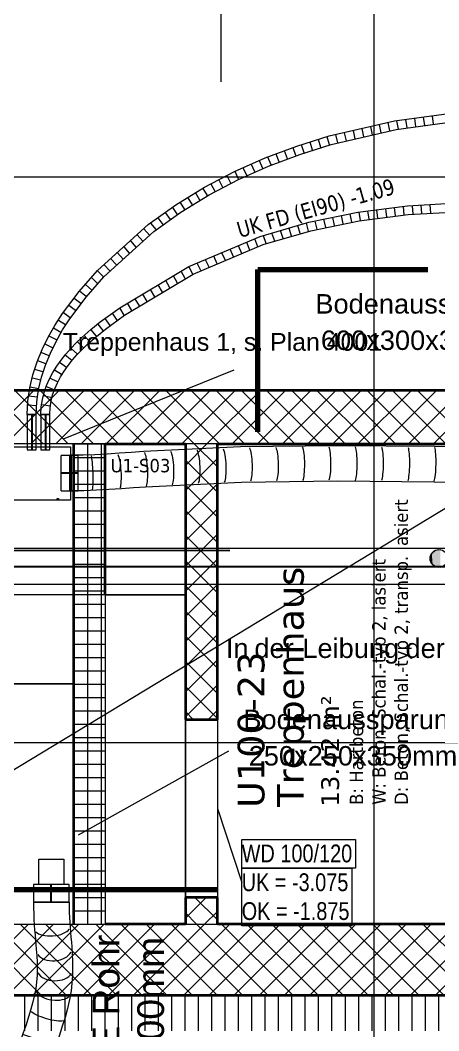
# Model space of a CAD drawing. Extents: x -1907 to 937, y -179 to 966.
# Drawn here: x -462.2 to -415.2, y 310.8 to 424.4 of the extents above; entities that cross this region are included whole.
import ezdxf
from ezdxf.lldxf.tags import DXFTag

# ---------------------------------------------------------------- set-up
doc = ezdxf.new("R2010")
doc.units = 0
doc.layers.get('0').update_dxf_attribs({"lineweight": 13})
for name, color, linetype, lineweight in [('A-____-NOTE-TEXT', 7, 'Continuous', 9), ('A-AREA-____-IDEN', 7, 'Continuous', 5), ('A-DETL-____-HDLN', 7, '_Verdeckte Linien_', 9), ('A-DETL-GENF-HDLN', 7, '_Verdeckte Linien_', 9), ('A-GENM-____-IDEN', 7, 'Continuous', 5), ('A-GENM-____-OTLN', 7, 'Continuous', 9), ('A-WALL-____-MCUT', 7, 'Continuous', 35), ('A-WALL-____-PATT', 7, 'Continuous', 35), ('E-ELEC-EQPM-OTLN', 7, 'Continuous', 9), ('I-WALL-____-OTLN', 7, 'Continuous', 9), ('S-GRID-____-OTLN', 7, 'Continuous', 5), ('S-STRS-____-MBND', 7, '_Strichpunkt - Fein', 9)]:
    doc.layers.add(name, color=color, linetype=linetype, lineweight=lineweight)
for name, color, linetype, lineweight, true_color in [('EL01_WAN_Leitung_RDA 9.OG', 7, 'Continuous', 13, 0xff6600), ('EL01_WAN_Röhre Boden', 7, 'Continuous', 13, 0xff6666), ('EL01_WAN_Röhre Boden Typ', 1, 'Continuous', 13, 0xff0000), ('G-____-____-SYMB', 7, 'Strichpunkt - Weit', 5, 0x008080)]:
    doc.layers.add(name, color=color, linetype=linetype, lineweight=lineweight, true_color=true_color)
doc.styles.get("Standard").update_dxf_attribs({"font": 'arial.ttf'})
tags = doc.linetypes.add('_Rasterlinie_', pattern=[0.375, 0.2, -0.05, 0.075, -0.05]).pattern_tags.tags
tags[10:11] = [DXFTag(74, 4), DXFTag(75, 0), DXFTag(340, '0'), DXFTag(46, 1.0), DXFTag(50, 0.0), DXFTag(44, 0.0), DXFTag(45, 0.0)]
tags[8:9] = [DXFTag(74, 4), DXFTag(75, 0), DXFTag(340, '0'), DXFTag(46, 1.0), DXFTag(50, 0.0), DXFTag(44, 0.0), DXFTag(45, 0.0)]
tags[6:7] = [DXFTag(74, 4), DXFTag(75, 0), DXFTag(340, '0'), DXFTag(46, 1.0), DXFTag(50, 0.0), DXFTag(44, 0.0), DXFTag(45, 0.0)]
tags[4:5] = [DXFTag(74, 4), DXFTag(75, 0), DXFTag(340, '0'), DXFTag(46, 1.0), DXFTag(50, 0.0), DXFTag(44, 0.0), DXFTag(45, 0.0)]
tags = doc.linetypes.add('_Schnittlinie_', pattern=[0.3, 0.15, -0.05, 0.05, -0.05]).pattern_tags.tags
tags[10:11] = [DXFTag(74, 4), DXFTag(75, 0), DXFTag(340, '0'), DXFTag(46, 1.0), DXFTag(50, 0.0), DXFTag(44, 0.0), DXFTag(45, 0.0)]
tags[8:9] = [DXFTag(74, 4), DXFTag(75, 0), DXFTag(340, '0'), DXFTag(46, 1.0), DXFTag(50, 0.0), DXFTag(44, 0.0), DXFTag(45, 0.0)]
tags[6:7] = [DXFTag(74, 4), DXFTag(75, 0), DXFTag(340, '0'), DXFTag(46, 1.0), DXFTag(50, 0.0), DXFTag(44, 0.0), DXFTag(45, 0.0)]
tags[4:5] = [DXFTag(74, 4), DXFTag(75, 0), DXFTag(340, '0'), DXFTag(46, 1.0), DXFTag(50, 0.0), DXFTag(44, 0.0), DXFTag(45, 0.0)]
tags = doc.linetypes.add('_Strichpunkt - Fein', pattern=[0.2, 0.1, -0.05, 0, -0.05]).pattern_tags.tags
tags[10:11] = [DXFTag(74, 4), DXFTag(75, 0), DXFTag(340, '0'), DXFTag(46, 1.0), DXFTag(50, 0.0), DXFTag(44, 0.0), DXFTag(45, 0.0)]
tags[8:9] = [DXFTag(74, 4), DXFTag(75, 0), DXFTag(340, '0'), DXFTag(46, 1.0), DXFTag(50, 0.0), DXFTag(44, 0.0), DXFTag(45, 0.0)]
tags[6:7] = [DXFTag(74, 4), DXFTag(75, 0), DXFTag(340, '0'), DXFTag(46, 1.0), DXFTag(50, 0.0), DXFTag(44, 0.0), DXFTag(45, 0.0)]
tags[4:5] = [DXFTag(74, 4), DXFTag(75, 0), DXFTag(340, '0'), DXFTag(46, 1.0), DXFTag(50, 0.0), DXFTag(44, 0.0), DXFTag(45, 0.0)]
tags = doc.linetypes.add('_Verdeckte Linien_', pattern=[0.15, 0.1, -0.05]).pattern_tags.tags
tags[6:7] = [DXFTag(74, 4), DXFTag(75, 0), DXFTag(340, '0'), DXFTag(46, 1.0), DXFTag(50, 0.0), DXFTag(44, 0.0), DXFTag(45, 0.0)]
tags[4:5] = [DXFTag(74, 4), DXFTag(75, 0), DXFTag(340, '0'), DXFTag(46, 1.0), DXFTag(50, 0.0), DXFTag(44, 0.0), DXFTag(45, 0.0)]
tags = doc.linetypes.add('ACAD_ISO03W100', pattern=[30, 12, -18]).pattern_tags.tags
tags[6:7] = [DXFTag(74, 4), DXFTag(75, 0), DXFTag(340, '0'), DXFTag(46, 0.0), DXFTag(50, 0.0), DXFTag(44, 0.0), DXFTag(45, 0.0)]
tags[4:5] = [DXFTag(74, 4), DXFTag(75, 0), DXFTag(340, '0'), DXFTag(46, 0.0), DXFTag(50, 0.0), DXFTag(44, 0.0), DXFTag(45, 0.0)]
tags = doc.linetypes.add('Strichpunkt - Weit', pattern=[0.5, 0.2, -0.15, 0, -0.15]).pattern_tags.tags
tags[10:11] = [DXFTag(74, 4), DXFTag(75, 0), DXFTag(340, '0'), DXFTag(46, 1.0), DXFTag(50, 0.0), DXFTag(44, 0.0), DXFTag(45, 0.0)]
tags[8:9] = [DXFTag(74, 4), DXFTag(75, 0), DXFTag(340, '0'), DXFTag(46, 1.0), DXFTag(50, 0.0), DXFTag(44, 0.0), DXFTag(45, 0.0)]
tags[6:7] = [DXFTag(74, 4), DXFTag(75, 0), DXFTag(340, '0'), DXFTag(46, 1.0), DXFTag(50, 0.0), DXFTag(44, 0.0), DXFTag(45, 0.0)]
tags[4:5] = [DXFTag(74, 4), DXFTag(75, 0), DXFTag(340, '0'), DXFTag(46, 1.0), DXFTag(50, 0.0), DXFTag(44, 0.0), DXFTag(45, 0.0)]
tags = doc.linetypes.add('STRICHPUNKT2', pattern=[12.7, 6.35, -3.175, 0, -3.175]).pattern_tags.tags
tags[10:11] = [DXFTag(74, 4), DXFTag(75, 0), DXFTag(340, '0'), DXFTag(46, 0.0), DXFTag(50, 0.0), DXFTag(44, 0.0), DXFTag(45, 0.0)]
tags[8:9] = [DXFTag(74, 4), DXFTag(75, 0), DXFTag(340, '0'), DXFTag(46, 0.0), DXFTag(50, 0.0), DXFTag(44, 0.0), DXFTag(45, 0.0)]
tags[6:7] = [DXFTag(74, 4), DXFTag(75, 0), DXFTag(340, '0'), DXFTag(46, 0.0), DXFTag(50, 0.0), DXFTag(44, 0.0), DXFTag(45, 0.0)]
tags[4:5] = [DXFTag(74, 4), DXFTag(75, 0), DXFTag(340, '0'), DXFTag(46, 0.0), DXFTag(50, 0.0), DXFTag(44, 0.0), DXFTag(45, 0.0)]

# ---------------------------------------------------------------- blocks, each defined once
blk = doc.blocks.new('Referenz-A0UJ2810XE', base_point=(-1920.13, -159.41))
at = {"layer": 'A-DETL-____-HDLN', "color": 0, "linetype": '_Verdeckte Linien_', "ltscale": 0.13}
for p, q in [((-439.66, 511.75), (-439.66, 417.45)), ((-438.66, 364.75), (-542.96, 364.75)), ((-536.96, 364.75), (-438.66, 364.75)), ((-443.66, 359.75), (-542.96, 359.75)), ((-438.66, 314.75), (-490.26, 314.75))]:
    blk.add_line(p, q, dxfattribs=at)
at = {"layer": 'A-DETL-GENF-HDLN', "color": 0, "linetype": '_Verdeckte Linien_', "ltscale": 0.13}
blk.add_line((-168.06, 518.75), (-537.76, 294.75), dxfattribs=at)
at = {"layer": 'A-GENM-____-IDEN', "color": 0, "linetype": 'Continuous', "ltscale": 0.13}
for p, q in [((-440.06, 335.75), (-437.33, 327.41)), ((-437.33, 332.27), (-424.53, 332.27)), ((-437.33, 329.03), (-437.33, 332.27)), ((-424.53, 332.27), (-424.53, 329.03)), ((-437.33, 329.03), (-424.95, 329.03)), ((-437.33, 322.55), (-437.33, 329.03)), ((-424.53, 329.03), (-437.33, 329.03)), ((-424.95, 329.03), (-424.95, 322.55)), ((-424.95, 322.55), (-437.33, 322.55))]:
    blk.add_line(p, q, dxfattribs=at)
at = {"layer": 'A-GENM-____-OTLN', "color": 0, "linetype": '_Verdeckte Linien_', "ltscale": 0.13}
for p, q in [((-443.66, 376.75), (-452.66, 376.75)), ((-452.66, 376.75), (-452.66, 359.75)), ((-443.66, 322.75), (-443.66, 376.75)), ((-452.66, 322.75), (-443.66, 322.75))]:
    blk.add_line(p, q, dxfattribs=at)
at = {"layer": 'A-GENM-____-OTLN', "color": 0, "linetype": 'Continuous', "ltscale": 0.13}
for p, q in [((-452.66, 359.75), (-443.66, 359.75)), ((-452.66, 359.75), (-452.66, 322.75)), ((-443.66, 359.75), (-443.66, 322.75)), ((-443.66, 322.75), (-452.66, 322.75))]:
    blk.add_line(p, q, dxfattribs=at)
at = {"layer": 'A-WALL-____-MCUT', "color": 0, "linetype": 'Continuous', "ltscale": 0.35}
for p, q in [((-363.66, 382.75), (-469.76, 382.75)), ((-452.66, 376.75), (-443.66, 376.75)), ((-452.66, 359.75), (-452.66, 376.75)), ((-443.66, 376.75), (-443.66, 345.75)), ((-440.06, 376.75), (-363.66, 376.75)), ((-440.06, 345.75), (-440.06, 376.75)), ((-443.66, 345.75), (-440.06, 345.75)), ((-440.06, 325.75), (-443.66, 325.75)), ((-443.66, 325.75), (-443.66, 322.75)), ((-440.06, 322.75), (-440.06, 325.75)), ((-443.66, 322.75), (-452.66, 322.75)), ((-340.66, 322.75), (-440.06, 322.75)), ((-510.76, 314.75), (-337.66, 314.75))]:
    blk.add_line(p, q, dxfattribs=at)
at = {"layer": 'A-WALL-____-MCUT', "color": 0, "linetype": 'Continuous', "lineweight": 9, "ltscale": 0.13}
for p, q in [((-452.66, 376.75), (-456.26, 376.75)), ((-440.06, 376.75), (-443.66, 376.75)), ((-456.26, 322.75), (-452.66, 322.75)), ((-443.66, 322.75), (-440.06, 322.75))]:
    blk.add_line(p, q, dxfattribs=at)
at = {"layer": 'A-WALL-____-PATT', "color": 0, "linetype": 'Continuous', "lineweight": 9, "ltscale": 0.13}
for p, q in [((-466.68, 376.75), (-460.68, 382.75)), ((-459.64, 376.75), (-465.64, 382.75)), ((-463.85, 376.75), (-457.85, 382.75)), ((-456.81, 376.75), (-462.81, 382.75)), ((-461.03, 376.75), (-455.03, 382.75)), ((-453.99, 376.75), (-459.99, 382.75)), ((-458.2, 376.75), (-452.2, 382.75)), ((-451.16, 376.75), (-457.16, 382.75)), ((-455.37, 376.75), (-449.37, 382.75)), ((-448.33, 376.75), (-454.33, 382.75)), ((-452.54, 376.75), (-446.54, 382.75)), ((-445.5, 376.75), (-451.5, 382.75)), ((-449.71, 376.75), (-443.71, 382.75)), ((-442.67, 376.75), (-448.67, 382.75)), ((-446.88, 376.75), (-440.88, 382.75)), ((-439.84, 376.75), (-445.84, 382.75)), ((-444.05, 376.75), (-438.05, 382.75)), ((-437.01, 376.75), (-443.01, 382.75)), ((-441.23, 376.75), (-435.23, 382.75)), ((-434.19, 376.75), (-440.19, 382.75)), ((-438.4, 376.75), (-432.4, 382.75)), ((-431.36, 376.75), (-437.36, 382.75)), ((-435.57, 376.75), (-429.57, 382.75)), ((-428.53, 376.75), (-434.53, 382.75)), ((-432.74, 376.75), (-426.74, 382.75)), ((-425.7, 376.75), (-431.7, 382.75)), ((-429.91, 376.75), (-423.91, 382.75)), ((-422.87, 376.75), (-428.87, 382.75)), ((-427.08, 376.75), (-421.08, 382.75)), ((-420.04, 376.75), (-426.04, 382.75)), ((-424.26, 376.75), (-418.26, 382.75)), ((-417.22, 376.75), (-423.22, 382.75)), ((-421.43, 376.75), (-415.43, 382.75)), ((-414.39, 376.75), (-420.39, 382.75)), ((-418.6, 376.75), (-412.6, 382.75)), ((-411.56, 376.75), (-417.56, 382.75)), ((-415.77, 376.75), (-409.77, 382.75)), ((-456.26, 376.72), (-452.66, 376.72)), ((-456.1, 322.75), (-456.1, 376.75)), ((-454.6, 322.75), (-454.6, 376.75)), ((-453.1, 322.75), (-453.1, 376.75)), ((-443.66, 374.32), (-441.23, 376.75)), ((-440.06, 374.14), (-442.67, 376.75)), ((-456.26, 375.22), (-452.66, 375.22)), ((-443.66, 371.49), (-440.06, 375.09)), ((-440.06, 371.31), (-443.66, 374.91)), ((-456.26, 373.72), (-452.66, 373.72)), ((-456.26, 372.22), (-452.66, 372.22)), ((-443.66, 368.66), (-440.06, 372.26)), ((-440.06, 368.48), (-443.66, 372.08)), ((-456.26, 370.72), (-452.66, 370.72)), ((-443.66, 365.83), (-440.06, 369.43)), ((-440.06, 365.65), (-443.66, 369.25)), ((-456.26, 369.22), (-452.66, 369.22)), ((-456.26, 367.72), (-452.66, 367.72)), ((-456.26, 366.22), (-452.66, 366.22)), ((-443.66, 363), (-440.06, 366.6)), ((-440.06, 362.83), (-443.66, 366.43)), ((-456.26, 364.72), (-452.66, 364.72)), ((-443.66, 360.17), (-440.06, 363.77)), ((-440.06, 360), (-443.66, 363.6)), ((-456.26, 363.22), (-452.66, 363.22)), ((-456.26, 361.72), (-452.66, 361.72)), ((-456.26, 360.22), (-452.66, 360.22)), ((-443.66, 357.34), (-440.06, 360.94)), ((-440.06, 357.17), (-443.66, 360.77)), ((-456.26, 358.72), (-452.66, 358.72)), ((-443.66, 354.52), (-440.06, 358.12)), ((-440.06, 354.34), (-443.66, 357.94)), ((-456.26, 357.22), (-452.66, 357.22)), ((-456.26, 355.72), (-452.66, 355.72)), ((-443.66, 351.69), (-440.06, 355.29)), ((-440.06, 351.51), (-443.66, 355.11)), ((-456.26, 354.22), (-452.66, 354.22)), ((-456.26, 352.72), (-452.66, 352.72)), ((-443.66, 348.86), (-440.06, 352.46)), ((-440.06, 348.68), (-443.66, 352.28)), ((-456.26, 351.22), (-452.66, 351.22)), ((-456.26, 349.72), (-452.66, 349.72)), ((-443.66, 346.03), (-440.06, 349.63)), ((-440.06, 345.86), (-443.66, 349.46)), ((-456.26, 348.22), (-452.66, 348.22)), ((-456.26, 346.72), (-452.66, 346.72)), ((-442.78, 345.75), (-443.66, 346.63)), ((-441.11, 345.75), (-440.06, 346.8)), ((-456.26, 345.22), (-452.66, 345.22)), ((-456.26, 343.72), (-452.66, 343.72)), ((-456.26, 342.22), (-452.66, 342.22)), ((-456.26, 340.72), (-452.66, 340.72)), ((-456.26, 339.22), (-452.66, 339.22)), ((-456.26, 337.72), (-452.66, 337.72)), ((-456.26, 336.22), (-452.66, 336.22)), ((-456.26, 334.72), (-452.66, 334.72)), ((-456.26, 333.22), (-452.66, 333.22)), ((-456.26, 331.72), (-452.66, 331.72)), ((-456.26, 330.22), (-452.66, 330.22)), ((-456.26, 328.72), (-452.66, 328.72)), ((-456.26, 327.22), (-452.66, 327.22)), ((-456.26, 325.72), (-452.66, 325.72)), ((-443.66, 323.4), (-441.31, 325.75)), ((-440.06, 323.23), (-442.58, 325.75)), ((-456.26, 324.22), (-452.66, 324.22)), ((-442.41, 322.75), (-443.66, 324)), ((-441.49, 322.75), (-440.06, 324.17)), ((-469.29, 314.75), (-461.29, 322.75)), ((-459.87, 314.75), (-467.87, 322.75)), ((-466.46, 314.75), (-458.46, 322.75)), ((-457.04, 314.75), (-465.04, 322.75)), ((-463.63, 314.75), (-455.63, 322.75)), ((-454.21, 314.75), (-462.21, 322.75)), ((-460.8, 314.75), (-452.8, 322.75)), ((-451.38, 314.75), (-459.38, 322.75)), ((-457.97, 314.75), (-449.97, 322.75)), ((-448.55, 314.75), (-456.55, 322.75)), ((-455.14, 314.75), (-447.14, 322.75)), ((-445.73, 314.75), (-453.73, 322.75)), ((-452.31, 314.75), (-444.31, 322.75)), ((-442.9, 314.75), (-450.9, 322.75)), ((-449.49, 314.75), (-441.49, 322.75)), ((-440.07, 314.75), (-448.07, 322.75)), ((-446.66, 314.75), (-438.66, 322.75)), ((-437.24, 314.75), (-445.24, 322.75)), ((-443.83, 314.75), (-435.83, 322.75)), ((-434.41, 314.75), (-442.41, 322.75)), ((-441, 314.75), (-433, 322.75)), ((-431.58, 314.75), (-439.58, 322.75)), ((-438.17, 314.75), (-430.17, 322.75)), ((-428.75, 314.75), (-436.75, 322.75)), ((-435.34, 314.75), (-427.34, 322.75)), ((-425.93, 314.75), (-433.93, 322.75)), ((-432.52, 314.75), (-424.52, 322.75)), ((-423.1, 314.75), (-431.1, 322.75)), ((-429.69, 314.75), (-421.69, 322.75)), ((-420.27, 314.75), (-428.27, 322.75)), ((-426.86, 314.75), (-418.86, 322.75)), ((-417.44, 314.75), (-425.44, 322.75)), ((-424.03, 314.75), (-416.03, 322.75)), ((-414.61, 314.75), (-422.61, 322.75)), ((-421.2, 314.75), (-413.2, 322.75)), ((-411.78, 314.75), (-419.78, 322.75)), ((-418.37, 314.75), (-410.37, 322.75)), ((-408.96, 314.75), (-416.96, 322.75)), ((-415.55, 314.75), (-407.55, 322.75)), ((-461.72, 314.75), (-461.72, 310.75)), ((-460.22, 314.75), (-460.22, 310.75)), ((-458.72, 314.75), (-458.72, 310.75)), ((-457.22, 314.75), (-457.22, 310.75)), ((-455.72, 314.75), (-455.72, 310.75)), ((-454.22, 314.75), (-454.22, 310.75)), ((-452.72, 314.75), (-452.72, 310.75)), ((-451.22, 314.75), (-451.22, 310.75)), ((-449.72, 314.75), (-449.72, 310.75)), ((-448.22, 314.75), (-448.22, 310.75)), ((-446.72, 314.75), (-446.72, 310.75)), ((-445.22, 314.75), (-445.22, 310.75)), ((-443.72, 314.75), (-443.72, 310.75)), ((-442.22, 314.75), (-442.22, 310.75)), ((-440.72, 314.75), (-440.72, 310.75)), ((-439.22, 314.75), (-439.22, 310.75)), ((-437.72, 314.75), (-437.72, 310.75)), ((-436.22, 314.75), (-436.22, 310.75)), ((-434.72, 314.75), (-434.72, 310.75)), ((-433.22, 314.75), (-433.22, 310.75)), ((-431.72, 314.75), (-431.72, 310.75)), ((-430.22, 314.75), (-430.22, 310.75)), ((-428.72, 314.75), (-428.72, 310.75)), ((-427.22, 314.75), (-427.22, 310.75)), ((-425.72, 314.75), (-425.72, 310.75)), ((-424.22, 314.75), (-424.22, 310.75)), ((-422.72, 314.75), (-422.72, 310.75)), ((-421.22, 314.75), (-421.22, 310.75)), ((-419.72, 314.75), (-419.72, 310.75)), ((-418.22, 314.75), (-418.22, 310.75)), ((-416.72, 314.75), (-416.72, 310.75)), ((-415.22, 314.75), (-415.22, 310.75))]:
    blk.add_line(p, q, dxfattribs=at)
at = {"layer": 'E-ELEC-EQPM-OTLN', "color": 0, "linetype": 'Continuous', "ltscale": 0.13}
for p, q in [((-456.26, 376.75), (-467.12, 376.75)), ((-456.26, 349.75), (-456.26, 376.75)), ((-467.12, 349.75), (-456.26, 349.75)), ((-456.26, 349.75), (-467.12, 349.75)), ((-456.26, 322.75), (-456.26, 349.75)), ((-467.12, 322.75), (-456.26, 322.75))]:
    blk.add_line(p, q, dxfattribs=at)
at = {"layer": 'G-____-____-SYMB', "color": 0, "linetype": '_Schnittlinie_', "lineweight": 70, "ltscale": 0.7}
for p, q in [((-435.52, 396.35), (-416.43, 396.35)), ((-435.52, 378.1), (-435.52, 396.35)), ((-479.53, 326.65), (-440.12, 326.65))]:
    blk.add_line(p, q, dxfattribs=at)
at = {"layer": 'I-WALL-____-OTLN', "color": 0, "linetype": 'Continuous', "ltscale": 0.13}
for p, q in [((-443.66, 325.75), (-443.66, 345.75)), ((-440.06, 345.75), (-440.06, 325.75))]:
    blk.add_line(p, q, dxfattribs=at)
at = {"layer": 'S-GRID-____-OTLN', "color": 0, "linetype": '_Rasterlinie_', "ltscale": 0.13}
for p, q in [((-422.46, 186.65), (-422.46, 950.47)), ((-944.26, 406.75), (300.93, 406.75)), ((-942.69, 343.15), (300.93, 343.15))]:
    blk.add_line(p, q, dxfattribs=at)
at = {"layer": 'S-STRS-____-MBND', "color": 0, "linetype": '_Strichpunkt - Fein', "ltscale": 0.13}
for p, q in [((-440.06, 376.75), (-440.06, 322.75)), ((-415.16, 376.75), (-440.06, 376.75)), ((-440.06, 322.75), (-415.16, 322.75))]:
    blk.add_line(p, q, dxfattribs=at)
at = {"layer": 'S-STRS-____-MBND', "color": 0, "linetype": '_Verdeckte Linien_', "ltscale": 0.13}
for p, q in [((-415.58, 364.76), (-416, 364.39)), ((-415.02, 364.84), (-415.58, 364.76)), ((-416, 364.39), (-416.16, 363.85)), ((-416.16, 363.85), (-416, 363.31)), ((-416, 363.31), (-415.58, 362.94)), ((-415.58, 362.94), (-415.02, 362.86))]:
    blk.add_line(p, q, dxfattribs=at)
blk.add_circle((-415.16, 363.85), 1, dxfattribs=at)
for points in [[(-415.58, 362.94), (-416, 364.39), (-415.58, 364.76)], [(-415.62, 362.96), (-415.75, 364.66), (-415.62, 364.74)], [(-415.47, 362.9), (-415.62, 364.74), (-415.47, 364.8)], [(-415.62, 362.96), (-415.62, 364.74), (-415.47, 362.9)], [(-415.02, 362.86), (-415.58, 364.76), (-415.02, 364.84)], [(-415.58, 362.94), (-415.58, 364.76), (-415.02, 362.86)], [(-415.32, 362.86), (-415.47, 364.8), (-415.32, 364.84)], [(-415.47, 362.9), (-415.47, 364.8), (-415.32, 362.86)], [(-415.16, 362.85), (-415.32, 364.84), (-415.16, 364.85)], [(-415.32, 362.86), (-415.32, 364.84), (-415.16, 362.85)], [(-416, 363.31), (-416.16, 363.85), (-416, 364.39)], [(-416.15, 363.69), (-416.16, 363.85), (-416.15, 364.01)], [(-416.11, 363.54), (-416.15, 364.01), (-416.11, 364.16)], [(-416.15, 363.69), (-416.15, 364.01), (-416.11, 363.54)], [(-416.05, 363.4), (-416.11, 364.16), (-416.05, 364.3)], [(-416.11, 363.54), (-416.11, 364.16), (-416.05, 363.4)], [(-415.97, 363.26), (-416.05, 364.3), (-415.97, 364.44)], [(-416.05, 363.4), (-416.05, 364.3), (-415.97, 363.26)], [(-416, 363.31), (-416, 364.39), (-415.58, 362.94)], [(-415.87, 363.14), (-415.97, 364.44), (-415.87, 364.56)], [(-415.97, 363.26), (-415.97, 364.44), (-415.87, 363.14)], [(-415.75, 363.04), (-415.87, 364.56), (-415.75, 364.66)], [(-415.87, 363.14), (-415.87, 364.56), (-415.75, 363.04)], [(-415.75, 363.04), (-415.75, 364.66), (-415.62, 362.96)]]:
    blk.add_solid(points, dxfattribs=at)
at = {"layer": 'A-____-NOTE-TEXT', "color": 0, "linetype": 'Continuous', "lineweight": 5, "ltscale": 0.13, "insert": (-438.05, 401.61), "char_height": 1.8, "attachment_point": 1, "rotation": 15.8469}
blk.add_mtext('{\\W0.8;\\fVerdana;UK FD (EI90) -1.09}', dxfattribs=at)
at = {"layer": 'A-____-NOTE-TEXT', "color": 0, "linetype": 'Continuous', "lineweight": 5, "ltscale": 0.13, "insert": (-457.43, 389.2), "char_height": 2, "attachment_point": 1}
blk.add_mtext('{\\fArial;Treppenhaus 1, s. Plan 4001}', dxfattribs=at)
at = {"layer": 'A-AREA-____-IDEN', "color": 0, "linetype": 'Continuous', "ltscale": 0.13, "insert": (-452.07, 375.04), "char_height": 1.5, "attachment_point": 1}
blk.add_mtext('{\\W0.9;\\fVerdana;U1-S03}', dxfattribs=at)
at = {"layer": 'A-AREA-____-IDEN', "color": 0, "linetype": 'Continuous', "ltscale": 0.13, "attachment_point": 1, "rotation": 90}
for s, insert, char_height in [('{\\W0.9;\\fVerdana;D: Beton, Schal.-typ 2, transp. lasiert}', (-420.15, 336.15), 1.5), ('{\\W0.9;\\fVerdana;W: Beton, Schal.-typ 2, lasiert}', (-422.66, 336.15), 1.5), ('{\\fVerdana;Treppenhaus}', (-433.36, 335.94), 3), ('{\\fVerdana;U100-23}', (-437.78, 335.8), 3), ('{\\fVerdana;13.42 m²}', (-428.39, 335.95), 2), ('{\\W0.9;\\fVerdana;B: Hartbeton}', (-425.18, 336.15), 1.5)]:
    blk.add_mtext(s, dxfattribs=dict(at, insert=insert, char_height=char_height))
at = {"layer": 'A-GENM-____-IDEN', "color": 0, "linetype": 'Continuous', "ltscale": 0.13, "char_height": 2, "attachment_point": 1}
for s, insert in [('{\\W0.8;\\fArial;WD 100/120}', (-437.33, 331.69)), ('{\\W0.8;\\fArial;UK = -3.075}', (-437.33, 328.45)), ('{\\W0.8;\\fArial;OK = -1.875}', (-437.33, 325.21))]:
    blk.add_mtext(s, dxfattribs=dict(at, insert=insert))
blk = doc.blocks.new('Polylinie-A0UJ282WXE', base_point=(-468.55, 370.4))
at = {"color": 0, "lineweight": -2}
for p, q in [((-468.55, 370.4), (-468.55, 376.4)), ((-468.55, 376.4), (-456.55, 376.4)), ((-456.55, 376.4), (-456.55, 371.4)), ((-456.55, 370.4), (-468.55, 370.4)), ((-456.55, 371.4), (-456.55, 370.4))]:
    blk.add_line(p, q, dxfattribs=at)
blk = doc.blocks.new('Wickelfalzrohr-A0UJ283QXE', base_point=(-459.89, 376.05))
at = {"color": 0, "linetype": 'ByBlock', "lineweight": -2, "ltscale": 0.13}
for p, q in [((-459.89, 380.05), (-459.89, 376.05)), ((-459.89, 380.05), (-459.59, 380.05)), ((-459.59, 380.05), (-459.18, 380.05)), ((-459.18, 380.05), (-458.89, 380.05)), ((-458.89, 376.05), (-458.89, 380.05)), ((-459.89, 376.05), (-459.59, 376.05)), ((-459.59, 376.05), (-459.18, 376.05)), ((-459.18, 376.05), (-458.89, 376.05))]:
    blk.add_line(p, q, dxfattribs=at)
at = {"color": 0, "linetype": 'STRICHPUNKT2', "lineweight": 25, "ltscale": 0.25}
blk.add_line((-459.39, 380.05), (-459.39, 376.05), dxfattribs=at)
blk = doc.blocks.new('Flexrohr-A0UJ285QXE', base_point=(-461.42, 380.05))
at = {"color": 0, "linetype": 'ByBlock', "lineweight": -2, "ltscale": 0.13}
for p, q in [((-420.15, 413.05), (-412.68, 414.07)), ((-415.78, 412.67), (-415.89, 413.61)), ((-427.51, 411.35), (-420.15, 413.05)), ((-421.66, 411.71), (-421.85, 412.63)), ((-420.69, 411.93), (-420.87, 412.86)), ((-419.97, 412.07), (-412.6, 413.08)), ((-419.72, 412.13), (-419.88, 413.06)), ((-418.73, 412.27), (-418.89, 413.2)), ((-417.75, 412.4), (-417.89, 413.33)), ((-416.76, 412.54), (-416.89, 413.47)), ((-431.14, 410.21), (-427.51, 411.35)), ((-427.26, 410.38), (-419.97, 412.07)), ((-426.51, 410.59), (-426.74, 411.5)), ((-425.54, 410.81), (-425.76, 411.72)), ((-424.57, 411.03), (-424.78, 411.95)), ((-423.6, 411.26), (-423.8, 412.18)), ((-422.63, 411.48), (-422.82, 412.4)), ((-434.68, 408.88), (-431.14, 410.21)), ((-430.81, 409.27), (-427.26, 410.38)), ((-430.31, 409.46), (-430.6, 410.35)), ((-429.36, 409.75), (-429.64, 410.65)), ((-428.42, 410.05), (-428.68, 410.95)), ((-427.47, 410.35), (-427.71, 411.25)), ((-434.3, 407.96), (-430.81, 409.27)), ((-433.11, 408.44), (-433.44, 409.31)), ((-432.18, 408.79), (-432.5, 409.67)), ((-431.25, 409.14), (-431.56, 410.02)), ((-438.14, 407.34), (-434.68, 408.88)), ((-437.7, 406.44), (-434.3, 407.96)), ((-435.85, 407.3), (-436.24, 408.16)), ((-434.95, 407.7), (-435.31, 408.57)), ((-434.03, 408.09), (-434.39, 408.96)), ((-441.49, 405.59), (-438.14, 407.34)), ((-438.55, 406.03), (-438.97, 406.87)), ((-437.67, 406.49), (-438.08, 407.34)), ((-436.76, 406.89), (-437.16, 407.75)), ((-441, 404.72), (-437.7, 406.44)), ((-440.3, 405.11), (-440.76, 405.94)), ((-439.43, 405.57), (-439.86, 406.4)), ((-444.72, 403.61), (-441.49, 405.59)), ((-444.17, 402.77), (-441, 404.72)), ((-442.02, 404.12), (-442.5, 404.93)), ((-441.18, 404.64), (-441.64, 405.46)), ((-447.83, 401.38), (-444.72, 403.61)), ((-443.71, 403.09), (-444.22, 403.88)), ((-442.87, 403.61), (-443.36, 404.4)), ((-447.19, 400.61), (-444.17, 402.77)), ((-445.34, 401.97), (-445.89, 402.73)), ((-444.54, 402.54), (-445.07, 403.32)), ((-453.52, 396.23), (-447.83, 401.38)), ((-446.94, 400.82), (-447.54, 401.55)), ((-446.14, 401.4), (-446.72, 402.14)), ((-452.82, 395.51), (-447.19, 400.61)), ((-448.44, 399.52), (-449.06, 400.23)), ((-447.7, 400.19), (-448.31, 400.9)), ((-449.92, 398.18), (-450.55, 398.88)), ((-449.18, 398.85), (-449.8, 399.56)), ((-450.66, 397.51), (-451.29, 398.21)), ((-452.13, 396.18), (-452.78, 396.86)), ((-451.39, 396.85), (-452.04, 397.53)), ((-455.6, 393.87), (-453.52, 396.23)), ((-454.82, 393.24), (-452.82, 395.51)), ((-453.52, 394.77), (-454.2, 395.42)), ((-452.87, 395.51), (-453.52, 396.18)), ((-454.16, 394.03), (-454.87, 394.65)), ((-457.47, 391.38), (-455.6, 393.87)), ((-456.65, 390.8), (-454.82, 393.24)), ((-454.81, 393.3), (-455.54, 393.89)), ((-456, 391.71), (-456.75, 392.28)), ((-455.41, 392.51), (-456.15, 393.08)), ((-458.31, 390.06), (-457.47, 391.38)), ((-456.6, 390.92), (-457.36, 391.47)), ((-459.07, 388.72), (-458.31, 390.06)), ((-457.65, 389.27), (-458.46, 389.75)), ((-457.13, 390.1), (-457.92, 390.61)), ((-457.46, 389.54), (-456.65, 390.8)), ((-459.75, 387.34), (-459.07, 388.72)), ((-458.13, 388.42), (-458.96, 388.86)), ((-458.19, 388.25), (-457.46, 389.54)), ((-458.57, 387.54), (-459.42, 387.95)), ((-458.83, 386.94), (-458.19, 388.25)), ((-460.32, 385.94), (-459.75, 387.34)), ((-458.98, 386.65), (-459.85, 387.02)), ((-459.38, 385.6), (-458.83, 386.94)), ((-460.79, 384.51), (-460.32, 385.94)), ((-459.35, 385.75), (-460.23, 386.08)), ((-459.82, 384.24), (-459.38, 385.6)), ((-461.13, 383.05), (-460.79, 384.51)), ((-459.94, 383.89), (-460.85, 384.12)), ((-459.67, 384.82), (-460.56, 385.11)), ((-460.15, 382.86), (-459.82, 384.24)), ((-461.35, 381.56), (-461.13, 383.05)), ((-460.16, 382.94), (-461.08, 383.12)), ((-460.31, 381.98), (-461.24, 382.11)), ((-460.35, 381.46), (-460.15, 382.86)), ((-461.42, 380.05), (-461.35, 381.56)), ((-460.4, 381.02), (-461.34, 381.08)), ((-460.42, 380.05), (-460.35, 381.46)), ((-460.42, 380.05), (-461.42, 380.05))]:
    blk.add_line(p, q, dxfattribs=at)
blk = doc.blocks.new('Bodendose (multi) UP-A0UJ286YXE', base_point=(-458.07, 370.44))
at = {"color": 0, "linetype": 'ByBlock', "lineweight": -2, "ltscale": 0.13}
for p, q in [((-458.07, 370.44), (-458.07, 370.58)), ((-458.07, 370.58), (-457.93, 370.58)), ((-457.93, 370.44), (-458.07, 370.44)), ((-457.93, 370.58), (-457.93, 370.44))]:
    blk.add_line(p, q, dxfattribs=at)
blk = doc.blocks.new('MText-A0UJ288IXE', base_point=(-429.05, 387.29))
at = {"color": 0, "lineweight": -2, "char_height": 2.1875, "attachment_point": 1}
for s, insert in [('{\\fArial;Bodenaussparung}', (-429.05, 393.57)), ('{\\fArial;600x300x350mm}', (-428.43, 389.48))]:
    blk.add_mtext(s, dxfattribs=dict(at, insert=insert))
blk = doc.blocks.new('Wickelfalzrohr-A0UJ288MXE', base_point=(-461.42, 376.05))
at = {"color": 0, "linetype": 'ByBlock', "lineweight": -2, "ltscale": 0.13}
for p, q in [((-461.42, 380.05), (-461.42, 376.05)), ((-461.42, 380.05), (-461.13, 380.05)), ((-461.13, 380.05), (-460.72, 380.05)), ((-460.72, 380.05), (-460.42, 380.05)), ((-460.42, 376.05), (-460.42, 380.05)), ((-461.42, 376.05), (-461.13, 376.05)), ((-461.13, 376.05), (-460.72, 376.05)), ((-460.72, 376.05), (-460.42, 376.05))]:
    blk.add_line(p, q, dxfattribs=at)
at = {"color": 0, "linetype": 'STRICHPUNKT2', "lineweight": 25, "ltscale": 0.25}
blk.add_line((-460.92, 380.05), (-460.92, 376.05), dxfattribs=at)
blk = doc.blocks.new('Wickelfalzrohr-A0UJ28B6XE', base_point=(-465.01, 360.96))
at = {"color": 0, "linetype": 'ByBlock', "lineweight": -2, "ltscale": 0.13}
for p, q in [((-383.79, 364.96), (-465.01, 364.96)), ((-465.01, 363.79), (-465.01, 364.96)), ((-383.79, 363.79), (-383.79, 364.96)), ((-465.01, 362.13), (-465.01, 363.79)), ((-383.79, 362.13), (-383.79, 363.79)), ((-465.01, 360.96), (-465.01, 362.13)), ((-383.79, 360.96), (-383.79, 362.13)), ((-465.01, 360.96), (-383.79, 360.96))]:
    blk.add_line(p, q, dxfattribs=at)
at = {"color": 0, "linetype": 'STRICHPUNKT2', "lineweight": 25, "ltscale": 0.25}
blk.add_line((-465.01, 362.96), (-383.79, 362.96), dxfattribs=at)
blk = doc.blocks.new('Flexrohr-A0UJ28BMXE', base_point=(-465.07, 297.72))
at = {"color": 0, "linetype": 'ByBlock', "lineweight": -2, "ltscale": 0.13}
for p, q in [((-460.73, 325.21), (-456.73, 325.21)), ((-460.73, 325.21), (-460.72, 324.54)), ((-456.73, 325.21), (-456.72, 324.62)), ((-460.72, 324.54), (-460.7, 323.89)), ((-460.7, 323.89), (-460.68, 323.26)), ((-456.72, 324.62), (-456.71, 324.04)), ((-456.71, 324.04), (-456.68, 323.47)), ((-460.68, 323.26), (-460.64, 322.66)), ((-456.68, 323.47), (-456.65, 322.91)), ((-456.65, 322.91), (-456.61, 322.36)), ((-460.64, 322.66), (-460.6, 322.08)), ((-460.6, 322.08), (-460.55, 321.52)), ((-456.61, 322.36), (-456.56, 321.81)), ((-456.56, 321.81), (-456.52, 321.27)), ((-460.55, 321.52), (-460.51, 320.97)), ((-460.51, 320.97), (-460.46, 320.44)), ((-460.46, 320.44), (-460.42, 319.93)), ((-456.52, 321.27), (-456.47, 320.73)), ((-456.47, 320.73), (-456.43, 320.2)), ((-460.42, 319.93), (-460.36, 319.17)), ((-456.43, 320.2), (-456.37, 319.4)), ((-456.37, 319.4), (-456.33, 318.58)), ((-460.36, 319.17), (-460.33, 318.45)), ((-460.33, 318.45), (-460.33, 316.98)), ((-456.33, 318.58), (-456.34, 316.95)), ((-460.33, 316.98), (-460.47, 315.5)), ((-456.34, 316.95), (-456.5, 315.25)), ((-460.6, 314.78), (-460.78, 313.99)), ((-460.47, 315.5), (-460.6, 314.78)), ((-456.5, 315.25), (-456.68, 314.25)), ((-460.78, 313.99), (-461.01, 313.17)), ((-456.68, 314.25), (-456.91, 313.26)), ((-461.01, 313.17), (-461.27, 312.32)), ((-456.91, 313.26), (-457.18, 312.26)), ((-461.56, 311.43), (-461.87, 310.51)), ((-461.27, 312.32), (-461.56, 311.43)), ((-457.18, 312.26), (-457.49, 311.26)), ((-461.87, 310.51), (-462.21, 309.56)), ((-461.85, 310.34), (-458.3, 309.1)), ((-457.82, 310.25), (-458.16, 309.25)), ((-457.49, 311.26), (-457.82, 310.25)), ((-462.21, 309.56), (-462.56, 308.59)), ((-458.16, 309.25), (-458.52, 308.24)), ((-462.56, 308.59), (-462.91, 307.58)), ((-458.52, 308.24), (-458.88, 307.24)), ((-462.91, 307.58), (-463.43, 306.04)), ((-458.88, 307.24), (-459.23, 306.25)), ((-463.43, 306.04), (-463.94, 304.41)), ((-459.23, 306.25), (-459.73, 304.75)), ((-459.73, 304.75), (-460.18, 303.32)), ((-463.94, 304.41), (-464.69, 301.22)), ((-460.18, 303.32), (-460.88, 300.35)), ((-464.69, 301.22), (-464.93, 299.45)), ((-460.88, 300.35), (-461.06, 299.04)), ((-464.93, 299.45), (-465.02, 297.72)), ((-461.06, 299.04), (-461.13, 297.72)), ((-465.07, 297.72), (-461.07, 297.72)), ((-464.93, 298.25), (-461.17, 298.14))]:
    blk.add_line(p, q, dxfattribs=at)
for centre, major_axis, ratio in [((-458.61, 322.35), (-1.99, -0.15), 0.464287), ((-458.41, 319.91), (-1.99, -0.14), 0.64454), ((-458.33, 317.65), (-2, 0.04), 0.636543), ((-458.51, 315.26), (-1.98, 0.27), 0.526649), ((-461.08, 306.9), (1.89, -0.65), 0.083744), ((-462, 304.06), (1.93, -0.52), 0.11587), ((-462.7, 301.16), (1.96, -0.41), 0.106754)]:
    blk.add_ellipse(centre, major_axis=major_axis, ratio=ratio, start_param=0.348166, end_param=2.793427, dxfattribs=at)
at = {"color": 0, "linetype": 'ByBlock', "lineweight": -2, "ltscale": 0.13, "extrusion": (0, 0, -1)}
blk.add_ellipse((-459.15, 312.55), major_axis=(1.92, -0.56), ratio=0.228107, start_param=0.348166, end_param=2.793427, dxfattribs=at)
blk = doc.blocks.new('Flexrohr-A0UJ28G8XE', base_point=(-459.89, 380.05))
at = {"color": 0, "linetype": 'ByBlock', "lineweight": -2, "ltscale": 0.13}
for p, q in [((-424.28, 402.8), (-418.7, 403.51)), ((-419.06, 402.49), (-419.15, 403.42)), ((-418.7, 403.51), (-413.07, 403.83)), ((-418.07, 402.57), (-418.15, 403.51)), ((-417.08, 402.63), (-417.15, 403.57)), ((-416.08, 402.69), (-416.14, 403.62)), ((-429.79, 401.67), (-424.28, 402.8)), ((-425.94, 401.47), (-426.11, 402.4)), ((-424.96, 401.67), (-425.13, 402.6)), ((-423.99, 401.86), (-424.14, 402.79)), ((-424.11, 401.82), (-418.61, 402.51)), ((-423, 401.99), (-423.14, 402.92)), ((-422.02, 402.11), (-422.14, 403.04)), ((-421.03, 402.24), (-421.15, 403.17)), ((-420.04, 402.36), (-420.15, 403.3)), ((-418.61, 402.51), (-413.05, 402.83)), ((-435.25, 400.06), (-429.79, 401.67)), ((-430.77, 400.37), (-431.02, 401.28)), ((-429.82, 400.65), (-430.05, 401.56)), ((-429.55, 400.7), (-424.11, 401.82)), ((-428.85, 400.87), (-429.07, 401.79)), ((-427.88, 401.07), (-428.09, 401.99)), ((-426.91, 401.27), (-427.1, 402.19)), ((-443.25, 396.69), (-435.25, 400.06)), ((-434.9, 399.13), (-429.55, 400.7)), ((-434.57, 399.25), (-434.89, 400.14)), ((-433.62, 399.53), (-433.93, 400.42)), ((-432.67, 399.81), (-432.96, 400.71)), ((-431.72, 400.09), (-431.99, 400.99)), ((-442.8, 395.8), (-434.9, 399.13)), ((-437.33, 398.13), (-437.69, 399)), ((-436.42, 398.52), (-436.76, 399.39)), ((-435.5, 398.9), (-435.84, 399.78)), ((-440.08, 396.98), (-440.47, 397.83)), ((-439.16, 397.36), (-439.55, 398.22)), ((-438.25, 397.75), (-438.62, 398.61)), ((-451.04, 392.04), (-443.25, 396.69)), ((-442.83, 395.82), (-443.25, 396.66)), ((-441.91, 396.21), (-442.33, 397.05)), ((-441, 396.59), (-441.4, 397.44)), ((-450.51, 391.19), (-442.8, 395.8)), ((-444.54, 394.8), (-444.98, 395.63)), ((-443.68, 395.31), (-444.12, 396.14)), ((-446.24, 393.78), (-446.7, 394.6)), ((-445.39, 394.29), (-445.84, 395.11)), ((-447.95, 392.75), (-448.43, 393.57)), ((-447.1, 393.27), (-447.57, 394.08)), ((-453.23, 390.44), (-451.04, 392.04)), ((-450.52, 391.22), (-451.02, 392.02)), ((-449.66, 391.73), (-450.15, 392.54)), ((-448.81, 392.24), (-449.29, 393.05)), ((-452.63, 389.64), (-450.51, 391.19)), ((-451.31, 390.64), (-451.84, 391.42)), ((-454.29, 389.59), (-453.23, 390.44)), ((-452.89, 389.47), (-453.47, 390.21)), ((-452.11, 390.06), (-452.66, 390.82)), ((-455.92, 388.09), (-455.28, 388.71)), ((-455.28, 388.71), (-454.29, 389.59)), ((-454.39, 388.2), (-455.02, 388.9)), ((-454.61, 387.97), (-453.64, 388.82)), ((-453.65, 388.85), (-454.26, 389.57)), ((-453.64, 388.82), (-452.63, 389.64)), ((-457.1, 386.82), (-456.53, 387.47)), ((-456.53, 387.47), (-455.92, 388.09)), ((-455.79, 386.83), (-456.48, 387.47)), ((-455.11, 387.53), (-455.77, 388.2)), ((-455.22, 387.39), (-454.61, 387.97)), ((-457.63, 386.15), (-457.1, 386.82)), ((-456.43, 386.1), (-457.16, 386.7)), ((-456.33, 386.18), (-455.8, 386.79)), ((-455.8, 386.79), (-455.22, 387.39)), ((-458.56, 384.76), (-458.12, 385.47)), ((-458.12, 385.47), (-457.63, 386.15)), ((-457.02, 385.33), (-457.79, 385.88)), ((-457.29, 384.91), (-456.83, 385.55)), ((-456.83, 385.55), (-456.33, 386.18)), ((-459.27, 383.28), (-458.94, 384.03)), ((-458.94, 384.03), (-458.56, 384.76)), ((-458.02, 383.7), (-458.87, 384.11)), ((-457.56, 384.53), (-458.36, 385.02)), ((-458.04, 383.6), (-457.69, 384.26)), ((-457.69, 384.26), (-457.29, 384.91)), ((-459.53, 382.51), (-459.27, 383.28)), ((-458.4, 382.82), (-459.28, 383.15)), ((-458.57, 382.23), (-458.34, 382.92)), ((-458.34, 382.92), (-458.04, 383.6)), ((-459.73, 381.71), (-459.53, 382.51)), ((-458.68, 381.92), (-459.59, 382.14)), ((-458.74, 381.52), (-458.57, 382.23)), ((-459.89, 380.05), (-459.85, 380.89)), ((-459.85, 380.89), (-459.73, 381.71)), ((-458.85, 380.99), (-459.79, 381.11)), ((-458.89, 380.05), (-458.85, 380.79)), ((-458.85, 380.79), (-458.74, 381.52)), ((-458.89, 380.05), (-459.89, 380.05))]:
    blk.add_line(p, q, dxfattribs=at)
blk = doc.blocks.new('MText-A0UJ28HMXE', base_point=(-437.14, 340.57))
at = {"color": 0, "lineweight": -2, "char_height": 2.1875, "attachment_point": 1}
for s, insert in [('{\\fArial;Bodenaussparung}', (-437.14, 346.85)), ('{\\fArial;250x250x350mm}', (-436.54, 342.76))]:
    blk.add_mtext(s, dxfattribs=dict(at, insert=insert))
blk = doc.blocks.new('Steckverbinder-A0UJ28HOXE', base_point=(-457.6, 371.45))
at = {"color": 0, "linetype": 'ByBlock', "lineweight": -2, "ltscale": 0.13}
for p, q in [((-455.7, 375.44), (-457.6, 375.44)), ((-457.6, 374.28), (-457.6, 375.44)), ((-456.65, 371.45), (-456.65, 375.45)), ((-455.7, 374.28), (-455.7, 375.44)), ((-457.6, 372.63), (-457.6, 374.28)), ((-455.7, 372.63), (-455.7, 374.28)), ((-457.6, 371.46), (-457.6, 372.63)), ((-455.7, 371.46), (-455.7, 372.63)), ((-457.6, 371.46), (-455.7, 371.46))]:
    blk.add_line(p, q, dxfattribs=at)
at = {"color": 0, "linetype": 'STRICHPUNKT2', "lineweight": 25, "ltscale": 0.25}
blk.add_line((-455.7, 373.45), (-457.6, 373.45), dxfattribs=at)
blk = doc.blocks.new('Flexrohr-A0UJ28I2XE', base_point=(-456.5, 371.45))
at = {"color": 0, "linetype": 'ByBlock', "lineweight": -2, "ltscale": 0.13}
for p, q in [((-437.47, 376.39), (-448.33, 375.87)), ((-426.56, 376.53), (-437.47, 376.39)), ((-415.65, 376.43), (-426.56, 376.53)), ((-404.73, 376.2), (-415.65, 376.43)), ((-393.81, 375.98), (-404.73, 376.2)), ((-455.16, 375.47), (-456.5, 375.45)), ((-456.5, 375.45), (-456.5, 371.45)), ((-453.82, 375.52), (-455.16, 375.47)), ((-452.46, 375.59), (-453.82, 375.52)), ((-451.11, 375.68), (-452.46, 375.59)), ((-449.74, 375.77), (-451.11, 375.68)), ((-448.33, 375.87), (-449.74, 375.77)), ((-382.89, 375.87), (-393.81, 375.98)), ((-391.86, 375.84), (-391.91, 372.08)), ((-388.87, 375.81), (-388.9, 372.05)), ((-385.88, 375.78), (-385.9, 372.02)), ((-382.89, 375.87), (-382.89, 371.87)), ((-453.64, 371.52), (-455.06, 371.47)), ((-452.24, 371.6), (-453.64, 371.52)), ((-450.85, 371.69), (-452.24, 371.6)), ((-449.47, 371.78), (-450.85, 371.69)), ((-448.14, 371.88), (-449.47, 371.78)), ((-437.35, 372.39), (-448.14, 371.88)), ((-426.55, 372.53), (-437.35, 372.39)), ((-415.71, 372.43), (-426.55, 372.53)), ((-404.82, 372.2), (-415.71, 372.43)), ((-393.87, 371.98), (-404.82, 372.2)), ((-382.89, 371.87), (-393.87, 371.98)), ((-455.06, 371.47), (-456.5, 371.45))]:
    blk.add_line(p, q, dxfattribs=at)
at = {"color": 0, "linetype": 'ByBlock', "lineweight": -2, "ltscale": 0.13, "extrusion": (0, 0, -1)}
for centre, major_axis, ratio in [((-439.47, 374.29), (-0.07, 2), 0.179606), ((-436.52, 374.4), (-0.06, 2), 0.176006), ((-433.57, 374.44), (-0.04, 2), 0.170128), ((-430.61, 374.48), (-0.02, 2), 0.164233), ((-427.65, 374.52), (-0.01, 2), 0.158324), ((-424.69, 374.51), (0, 2), 0.151215), ((-421.72, 374.49), (0.01, 2), 0.143395), ((-418.75, 374.46), (0.02, 2), 0.135563), ((-415.78, 374.43), (0.03, 2), 0.12772), ((-412.8, 374.37), (0.03, 2), 0.118027), ((-409.82, 374.31), (0.04, 2), 0.108253), ((-406.84, 374.25), (0.04, 2), 0.09847), ((-451.24, 373.66), (-0.13, 2), 0.167367), ((-448.3, 373.87), (-0.1, 2), 0.187406), ((-445.36, 374.01), (-0.09, 2), 0.184848), ((-442.41, 374.15), (-0.08, 2), 0.18223), ((-403.86, 374.18), (0.04, 2), 0.088087), ((-400.86, 374.12), (0.04, 2), 0.076358), ((-397.87, 374.06), (0.03, 2), 0.064616), ((-394.88, 374), (0.03, 2), 0.052866)]:
    blk.add_ellipse(centre, major_axis=major_axis, ratio=ratio, start_param=0.348166, end_param=2.793427, dxfattribs=at)
at = {"color": 0, "linetype": 'ByBlock', "lineweight": -2, "ltscale": 0.13}
blk.add_ellipse((-454.21, 373.5), major_axis=(0.07, -2), ratio=0.091229, start_param=0.348166, end_param=2.793427, dxfattribs=at)
blk = doc.blocks.new('Wickelfalzrohr-A0UJ28IIXE', base_point=(-460.73, 325.21))
at = {"color": 0, "linetype": 'ByBlock', "lineweight": -2, "ltscale": 0.13}
for p, q in [((-460.73, 327.21), (-460.73, 325.21)), ((-459.56, 327.21), (-460.73, 327.21)), ((-457.9, 327.21), (-459.56, 327.21)), ((-456.73, 327.21), (-457.9, 327.21)), ((-456.73, 325.21), (-456.73, 327.21)), ((-459.56, 325.21), (-460.73, 325.21)), ((-457.9, 325.21), (-459.56, 325.21)), ((-456.73, 325.21), (-457.9, 325.21))]:
    blk.add_line(p, q, dxfattribs=at)
at = {"color": 0, "linetype": 'STRICHPUNKT2', "lineweight": 25, "ltscale": 0.25}
blk.add_line((-458.73, 325.21), (-458.73, 327.21), dxfattribs=at)
blk = doc.blocks.new('Bodendose (multi) UP-A0UJ28ISXE', base_point=(-460.14, 327.21))
at = {"color": 0, "linetype": 'ByBlock', "lineweight": -2, "ltscale": 0.13}
for p, q in [((-460.14, 330.05), (-457.3, 330.05)), ((-460.14, 327.21), (-460.14, 330.05)), ((-457.3, 330.05), (-457.3, 327.21)), ((-457.3, 327.21), (-460.14, 327.21))]:
    blk.add_line(p, q, dxfattribs=at)
blk = doc.blocks.new('MText-A0UJ28IUXE', base_point=(-439.11, 352.67))
at = {"color": 0, "linetype": 'ByBlock', "lineweight": -2, "ltscale": 1.3, "char_height": 2.1875, "attachment_point": 1}
for s, insert in [('{\\fArial;In}', (-439.11, 354.85)), ('{\\fArial;der}', (-435.9, 354.85)), ('{\\fArial;Leibung}', (-430.51, 354.85)), ('{\\fArial;der}', (-418.92, 354.85)), ('{\\fArial;Aussparung}', (-413.76, 354.85))]:
    blk.add_mtext(s, dxfattribs=dict(at, insert=insert))
blk = doc.blocks.new('Bauteilbeschriftung-A0UJ28KQXE', base_point=(-454.06, 300.12))
at = {"color": 0, "lineweight": -2, "char_height": 3, "attachment_point": 1, "rotation": 90}
for s, insert in [('{\\fArial;2x PE Rohr}', (-454.06, 300.12)), ('{\\fArial;DN 200mm}', (-449.06, 300.12))]:
    blk.add_mtext(s, dxfattribs=dict(at, insert=insert))

msp = doc.modelspace()

# ---------------------------------------------------------------- linework, layer by layer
at = {"layer": 'EL01_WAN_Röhre Boden Typ', "color": 1, "linetype": 'Continuous', "ltscale": 0.13, "true_color": 0xff0000}
for p, q in [((-457.35, 377.31), (-438.16, 385.07)), ((-455.67, 332.77), (-438.78, 342.23))]:
    msp.add_line(p, q, dxfattribs=at)

# ---------------------------------------------------------------- block references
at = {"color": 9, "lineweight": 25, "ltscale": 0.25, "true_color": 0xc0c0c0}
msp.add_blockref('Referenz-A0UJ2810XE', (-1920.13, -159.41), dxfattribs=at)
at = {"layer": 'EL01_WAN_Leitung_RDA 9.OG', "ltscale": 1.3}
msp.add_blockref('MText-A0UJ28IUXE', (-439.11, 352.67), dxfattribs=at)
at = {"layer": 'EL01_WAN_Röhre Boden', "color": 6, "linetype": 'ACAD_ISO03W100', "ltscale": 1.3, "true_color": 0xff00ff}
for name, p in [('Flexrohr-A0UJ285QXE', (-461.42, 380.05)), ('Flexrohr-A0UJ28G8XE', (-459.89, 380.05)), ('Wickelfalzrohr-A0UJ288MXE', (-461.42, 376.05)), ('Wickelfalzrohr-A0UJ283QXE', (-459.89, 376.05))]:
    msp.add_blockref(name, p, dxfattribs=at)
at = {"layer": 'EL01_WAN_Röhre Boden', "color": 94, "linetype": 'ACAD_ISO03W100', "ltscale": 1.3, "true_color": 0x009900}
for name, p in [('Flexrohr-A0UJ28I2XE', (-456.5, 371.45)), ('Steckverbinder-A0UJ28HOXE', (-457.6, 371.45))]:
    msp.add_blockref(name, p, dxfattribs=at)
at = {"layer": 'EL01_WAN_Röhre Boden', "color": 1, "linetype": 'ACAD_ISO03W100', "ltscale": 0.13, "true_color": 0xff0000}
for name, p in [('Bodendose (multi) UP-A0UJ286YXE', (-458.07, 370.44)), ('Wickelfalzrohr-A0UJ28B6XE', (-465.01, 360.96)), ('Bodendose (multi) UP-A0UJ28ISXE', (-460.14, 327.21))]:
    msp.add_blockref(name, p, dxfattribs=at)
at = {"layer": 'EL01_WAN_Röhre Boden', "color": 1, "linetype": 'ACAD_ISO03W100', "ltscale": 1.3, "true_color": 0xff0000}
for name, p in [('Wickelfalzrohr-A0UJ28IIXE', (-460.73, 325.21)), ('Flexrohr-A0UJ28BMXE', (-465.07, 297.72))]:
    msp.add_blockref(name, p, dxfattribs=at)
at = {"layer": 'EL01_WAN_Röhre Boden Typ', "color": 1, "linetype": 'Continuous', "ltscale": 1.3, "true_color": 0xff0000}
for name, p in [('MText-A0UJ288IXE', (-429.05, 387.29)), ('MText-A0UJ28HMXE', (-437.14, 340.57)), ('Bauteilbeschriftung-A0UJ28KQXE', (-454.06, 300.12))]:
    msp.add_blockref(name, p, dxfattribs=at)
at = {"layer": 'EL01_WAN_Röhre Boden Typ', "color": 1, "linetype": 'Continuous', "ltscale": 0.13, "true_color": 0xff0000}
msp.add_blockref('Polylinie-A0UJ282WXE', (-468.55, 370.4), dxfattribs=at)

doc.saveas('drawing.dxf')
